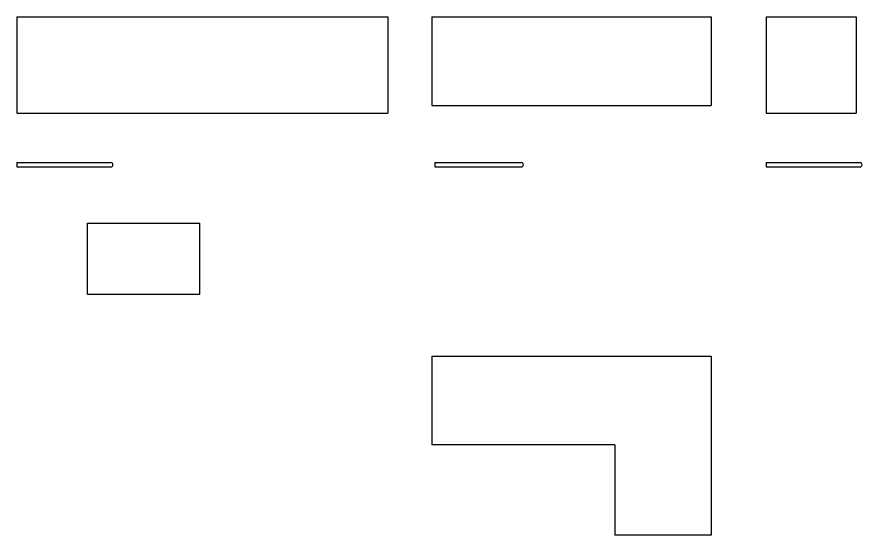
# Model space of a CAD drawing. Header units: millimetres. Extents: x 369 to 7898, y -3373 to 1610.
# Drawn here: x 2429 to 3001, y -89 to 262 of the extents above; entities that cross this region are included whole.
import ezdxf

# ---------------------------------------------------------------- set-up
doc = ezdxf.new("R2010")
doc.units = ezdxf.units.MM

msp = doc.modelspace()

# ---------------------------------------------------------------- linework, layer by layer
for p, q in [((2428.942, 261.835), (2428.942, 196.835)), ((2428.942, 261.835), (2679.942, 261.835)), ((2679.942, 261.835), (2679.942, 196.835)), ((2709.639, 261.835), (2898.639, 261.835)), ((2709.639, 261.835), (2709.639, 201.835)), ((2898.639, 261.835), (2898.639, 201.835)), ((2935.868, 261.835), (2935.868, 196.835)), ((2935.868, 261.835), (2996.868, 261.835)), ((2996.868, 261.835), (2996.868, 196.835)), ((2709.639, 201.835), (2898.639, 201.835)), ((2428.942, 196.835), (2679.942, 196.835)), ((2935.868, 196.835), (2996.868, 196.835)), ((2428.942, 163.371), (2428.942, 160.371)), ((2428.942, 163.371), (2492.542, 163.371)), ((2428.942, 160.371), (2492.542, 160.371)), ((2711.639, 163.371), (2711.639, 160.371)), ((2711.639, 163.371), (2770.239, 163.371)), ((2711.639, 160.371), (2770.239, 160.371)), ((2935.868, 163.371), (2935.868, 160.371)), ((2935.868, 163.371), (2999.468, 163.371)), ((2935.868, 160.371), (2999.468, 160.371)), ((2476.804, 74.349), (2476.804, 122.349)), ((2476.804, 122.349), (2552.804, 122.349)), ((2552.804, 74.349), (2552.804, 122.349)), ((2476.804, 74.349), (2552.804, 74.349)), ((2709.639, 32.33), (2898.639, 32.33)), ((2709.639, 32.33), (2709.639, -27.67)), ((2898.639, 32.33), (2898.639, -27.67)), ((2833.639, -27.67), (2709.639, -27.67)), ((2833.639, -27.67), (2833.639, -88.67)), ((2898.639, -27.67), (2898.639, -88.67)), ((2898.639, -88.67), (2833.639, -88.67))]:
    msp.add_line(p, q)
for centre in [(2492.442, 161.871), (2770.139, 161.871), (2999.368, 161.871)]:
    msp.add_arc(centre, 1.503, 273.81407, 86.18593)

doc.saveas('drawing.dxf')
